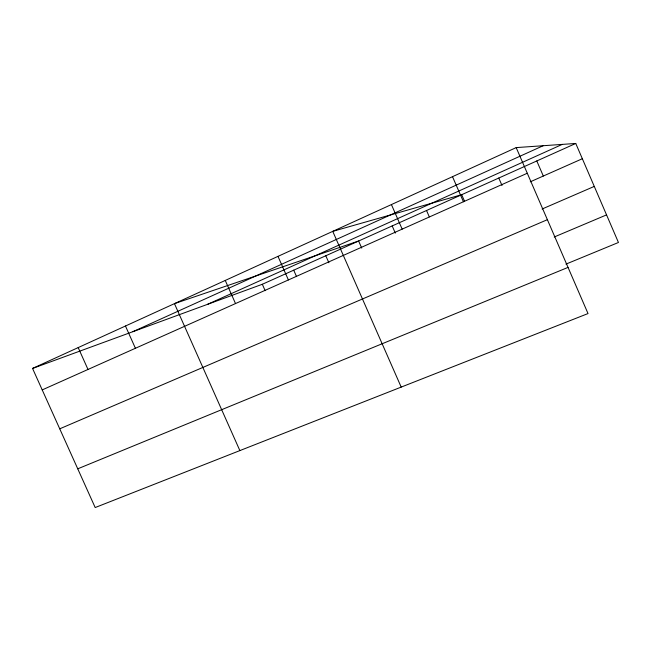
<?xml version="1.0" encoding="UTF-8"?>
<svg xmlns="http://www.w3.org/2000/svg" width="651" height="651" viewBox="0 0 651 651"><rect width="100%" height="100%" fill="white"/><g stroke="black" fill="none" stroke-linecap="round" stroke-linejoin="round"><path stroke-width="0.98" d="M516.186 147.598L588.024 313.562L95.184 507.544L32.55 368.433L516.186 147.598L575.761 143.456L618.45 242.481L565.947 264.119M132.853 331.693L543.154 145.726M207.531 304.342L562.252 144.392M32.55 368.433L262.329 284.267L575.761 143.456M42.217 389.908L527.286 173.239M530.313 181.8L582.344 158.73M542.088 209.012L594.282 186.414M59.737 428.822L547.385 219.68M554.204 237.005L606.553 214.887M77.746 468.818L568.038 267.39M125.464 326.005L135.416 348.285M78.193 347.593L87.999 369.459M239.869 450.598L174.46 303.635L358.611 241.008L361.728 248.096M225.262 280.435L235.516 303.569M293.715 270.173L296.563 276.634M277.993 256.364L288.401 279.946M262.329 284.267L265.152 290.663M401.195 387.101L332.751 231.357L461.681 194.706L464.48 201.135M325.801 255.753L328.885 262.76M391.422 204.569L402.163 229.128M392.187 225.93L395.32 233.107M452.51 176.673L463.431 201.761M426.527 210.501L429.302 216.848M498.78 178.04L502.011 185.478M536.79 160.96L543.316 176.039"/></g></svg>
